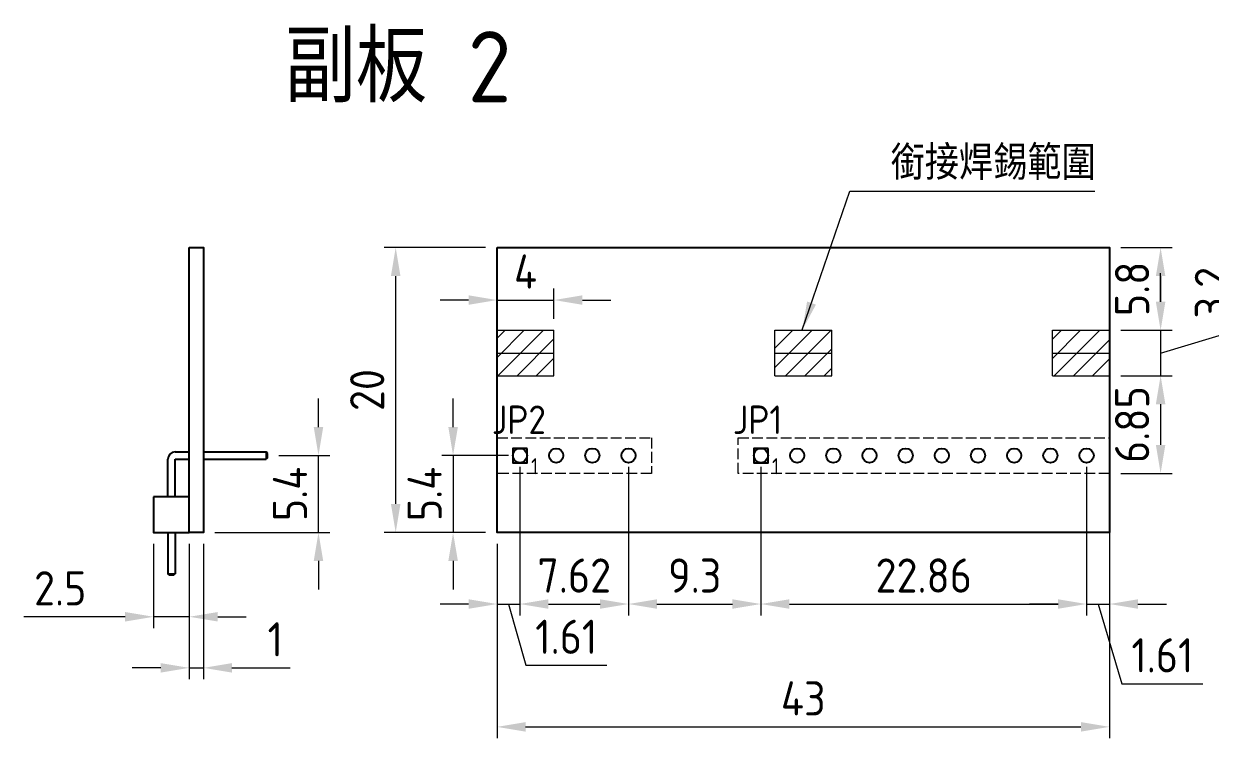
# Model space of a CAD drawing. Header units: millimetres. Extents: x -114 to 49, y -23 to 98.
# Drawn here: x -93.6 to -10.3, y 47.5 to 97.7 of the extents above; entities that cross this region are included whole.
import ezdxf

# ---------------------------------------------------------------- set-up
doc = ezdxf.new("R2010")
doc.units = ezdxf.units.MM
doc.header["$LTSCALE"] = 0.5
doc.header["$PDMODE"] = 3
doc.linetypes.add('C2', pattern=[12, 10, -1, 0, -1])
doc.linetypes.add('H', pattern=[4, 3, -1])
for name, color, linetype, lineweight in [('C2', 5, 'C2', 13), ('D', 4, 'Continuous', 13), ('H', 3, 'H', 15)]:
    doc.layers.add(name, color=color, linetype=linetype, lineweight=lineweight)
doc.styles.get("Standard").update_dxf_attribs({"font": 'isocp.shx', "bigfont": 'chineset.shx'})
doc.dimstyles.new('ISO-25', dxfattribs={"dimscale": 0.8, "dimtxt": 3, "dimasz": 2.5, "dimexe": 1, "dimexo": 1, "dimgap": 1, "dimtad": 1, "dimzin": 9, "dimdsep": 46, "dimtxsty": 'Standard', "dimcen": 0, "dimclrd": 4, "dimclre": 4, "dimclrt": 7, "dimazin": 2, "dimtfac": 1, "dimtmove": 0, "dimatfit": 3, "dimfxl": 0, "dimlwd": -1, "dimlwe": -1, "dimarcsym": 0})

# ---------------------------------------------------------------- blocks, each defined once
blk = doc.blocks.new('*D42')
at = {"layer": 'D', "color": 4, "ltscale": 0.5}
for p, q in [((-58.805, 66.6), (-58.805, 56.174)), ((-60.415, 61.2), (-60.415, 56.174)), ((-62.415, 56.974), (-64.415, 56.974)), ((-60.415, 56.974), (-58.805, 56.974)), ((-60.415, 56.974), (-58.805, 56.974)), ((-59.61, 56.974), (-58.393, 52.675)), ((-56.805, 56.974), (-54.805, 56.974)), ((-58.393, 52.675), (-52.713, 52.675))]:
    blk.add_line(p, q, dxfattribs=at)
for points in [[(-62.415, 57.308), (-62.415, 56.641), (-60.415, 56.974)], [(-56.805, 57.308), (-56.805, 56.641), (-58.805, 56.974)]]:
    blk.add_solid(points, dxfattribs=at)
at = {"layer": 'Defpoints', "color": 0, "ltscale": 0.5}
for p in [(-58.805, 67.4), (-60.415, 62), (-58.805, 56.974)]:
    blk.add_point(p, dxfattribs=at)
at = {"layer": 'D', "color": 7, "ltscale": 0.5, "insert": (-55.553, 54.675), "char_height": 2.4, "attachment_point": 5}
blk.add_mtext('1.61', dxfattribs=at)
blk = doc.blocks.new('*D43')
at = {"layer": 'D', "color": 4, "ltscale": 0.5}
for p, q in [((-58.805, 66.6), (-58.805, 56.174)), ((-51.185, 66.6), (-51.185, 56.174)), ((-56.805, 56.974), (-53.185, 56.974))]:
    blk.add_line(p, q, dxfattribs=at)
for points in [[(-56.805, 57.308), (-56.805, 56.641), (-58.805, 56.974)], [(-53.185, 57.308), (-53.185, 56.641), (-51.185, 56.974)]]:
    blk.add_solid(points, dxfattribs=at)
at = {"layer": 'Defpoints', "color": 0, "ltscale": 0.5}
for p in [(-58.805, 67.4), (-51.185, 67.4), (-51.185, 56.974)]:
    blk.add_point(p, dxfattribs=at)
at = {"layer": 'D', "color": 7, "ltscale": 0.5, "insert": (-54.995, 58.975), "char_height": 2.4, "attachment_point": 5}
blk.add_mtext('7.62', dxfattribs=at)
blk = doc.blocks.new('*D44')
at = {"layer": 'D', "color": 4, "ltscale": 0.5}
for p, q in [((-51.185, 66.6), (-51.185, 56.174)), ((-41.885, 66.6), (-41.885, 56.174)), ((-49.185, 56.974), (-43.885, 56.974))]:
    blk.add_line(p, q, dxfattribs=at)
for points in [[(-49.185, 57.308), (-49.185, 56.641), (-51.185, 56.974)], [(-43.885, 57.308), (-43.885, 56.641), (-41.885, 56.974)]]:
    blk.add_solid(points, dxfattribs=at)
at = {"layer": 'Defpoints', "color": 0, "ltscale": 0.5}
for p in [(-51.185, 67.4), (-41.885, 67.4), (-41.885, 56.974)]:
    blk.add_point(p, dxfattribs=at)
at = {"layer": 'D', "color": 7, "ltscale": 0.5, "insert": (-46.535, 58.974), "char_height": 2.4, "attachment_point": 5}
blk.add_mtext('9.3', dxfattribs=at)
blk = doc.blocks.new('*D45')
at = {"layer": 'D', "color": 4, "ltscale": 0.5}
for p, q in [((-41.885, 66.6), (-41.885, 56.174)), ((-19.025, 66.6), (-19.025, 56.174)), ((-39.885, 56.974), (-21.025, 56.974))]:
    blk.add_line(p, q, dxfattribs=at)
for points in [[(-39.885, 57.308), (-39.885, 56.641), (-41.885, 56.974)], [(-21.025, 57.308), (-21.025, 56.641), (-19.025, 56.974)]]:
    blk.add_solid(points, dxfattribs=at)
at = {"layer": 'Defpoints', "color": 0, "ltscale": 0.5}
for p in [(-41.885, 67.4), (-19.025, 67.4), (-19.025, 56.974)]:
    blk.add_point(p, dxfattribs=at)
at = {"layer": 'D', "color": 7, "ltscale": 0.5, "insert": (-30.455, 58.975), "char_height": 2.4, "attachment_point": 5}
blk.add_mtext('22.86', dxfattribs=at)
blk = doc.blocks.new('*D46')
at = {"layer": 'D', "color": 4, "ltscale": 0.5}
for p, q in [((-19.025, 66.6), (-19.025, 56.174)), ((-17.415, 65.35), (-17.415, 56.174)), ((-21.025, 56.974), (-23.025, 56.974)), ((-19.025, 56.974), (-17.415, 56.974)), ((-19.025, 56.974), (-17.415, 56.974)), ((-18.22, 56.974), (-16.54, 51.374)), ((-15.415, 56.974), (-13.415, 56.974)), ((-16.54, 51.374), (-10.86, 51.374))]:
    blk.add_line(p, q, dxfattribs=at)
for points in [[(-21.025, 57.308), (-21.025, 56.641), (-19.025, 56.974)], [(-15.415, 57.308), (-15.415, 56.641), (-17.415, 56.974)]]:
    blk.add_solid(points, dxfattribs=at)
at = {"layer": 'Defpoints', "color": 0, "ltscale": 0.5}
for p in [(-19.025, 67.4), (-17.415, 66.15), (-17.415, 56.974)]:
    blk.add_point(p, dxfattribs=at)
at = {"layer": 'D', "color": 7, "ltscale": 0.5, "insert": (-13.7, 53.374), "char_height": 2.4, "attachment_point": 5}
blk.add_mtext('1.61', dxfattribs=at)
blk = doc.blocks.new('*D47')
at = {"layer": 'D', "color": 4, "ltscale": 0.5}
for p, q in [((-17.415, 65.35), (-17.415, 47.548)), ((-60.415, 61.2), (-60.415, 47.548)), ((-58.415, 48.348), (-19.415, 48.348))]:
    blk.add_line(p, q, dxfattribs=at)
for points in [[(-58.415, 48.681), (-58.415, 48.014), (-60.415, 48.348)], [(-19.415, 48.681), (-19.415, 48.014), (-17.415, 48.348)]]:
    blk.add_solid(points, dxfattribs=at)
at = {"layer": 'Defpoints', "color": 0, "ltscale": 0.5}
for p in [(-17.415, 66.15), (-60.415, 62), (-17.415, 48.348)]:
    blk.add_point(p, dxfattribs=at)
at = {"layer": 'D', "color": 7, "ltscale": 0.5, "insert": (-38.915, 50.348), "char_height": 2.4, "attachment_point": 5}
blk.add_mtext('43', dxfattribs=at)
blk = doc.blocks.new('*D48')
at = {"layer": 'D', "color": 4, "ltscale": 0.5}
for p, q in [((-63.499, 69.4), (-63.499, 71.4)), ((-59.605, 67.4), (-64.299, 67.4)), ((-63.499, 67.4), (-63.499, 62)), ((-61.215, 62), (-64.299, 62)), ((-63.499, 60), (-63.499, 58))]:
    blk.add_line(p, q, dxfattribs=at)
for points in [[(-63.832, 69.4), (-63.165, 69.4), (-63.499, 67.4)], [(-63.832, 60), (-63.165, 60), (-63.499, 62)]]:
    blk.add_solid(points, dxfattribs=at)
at = {"layer": 'Defpoints', "color": 0, "ltscale": 0.5}
for p in [(-58.805, 67.4), (-63.499, 62), (-60.415, 62)]:
    blk.add_point(p, dxfattribs=at)
at = {"layer": 'D', "color": 7, "ltscale": 0.5, "insert": (-65.499, 64.7), "char_height": 2.4, "attachment_point": 5, "rotation": 90}
blk.add_mtext('5.4', dxfattribs=at)
blk = doc.blocks.new('*D49')
at = {"layer": 'D', "color": 4, "ltscale": 0.5}
for p, q in [((-61.215, 82), (-68.329, 82)), ((-67.529, 64), (-67.529, 80)), ((-61.215, 62), (-68.329, 62))]:
    blk.add_line(p, q, dxfattribs=at)
for points in [[(-67.863, 80), (-67.196, 80), (-67.529, 82)], [(-67.863, 64), (-67.196, 64), (-67.529, 62)]]:
    blk.add_solid(points, dxfattribs=at)
at = {"layer": 'Defpoints', "color": 0, "ltscale": 0.5}
for p in [(-67.529, 82), (-60.415, 82), (-60.415, 62)]:
    blk.add_point(p, dxfattribs=at)
at = {"layer": 'D', "color": 7, "ltscale": 0.5, "insert": (-69.529, 72), "char_height": 2.4, "attachment_point": 5, "rotation": 90}
blk.add_mtext('20', dxfattribs=at)
blk = doc.blocks.new('*D60')
at = {"layer": 'D', "color": 4, "ltscale": 0.5}
for p, q in [((-16.615, 82), (-13.025, 82)), ((-13.825, 80), (-13.825, 78.2)), ((-16.615, 76.2), (-13.025, 76.2))]:
    blk.add_line(p, q, dxfattribs=at)
for points in [[(-14.159, 80), (-13.492, 80), (-13.825, 82)], [(-14.159, 78.2), (-13.492, 78.2), (-13.825, 76.2)]]:
    blk.add_solid(points, dxfattribs=at)
at = {"layer": 'Defpoints', "color": 0, "ltscale": 0.5}
for p in [(-17.415, 82), (-17.415, 76.2), (-13.825, 76.2)]:
    blk.add_point(p, dxfattribs=at)
at = {"layer": 'D', "color": 7, "ltscale": 0.5, "insert": (-15.825, 79.1), "char_height": 2.4, "attachment_point": 5, "rotation": 90}
blk.add_mtext('5.8', dxfattribs=at)
blk = doc.blocks.new('*D61')
at = {"layer": 'D', "color": 4, "ltscale": 0.5}
for p, q in [((-8.225, 76.28), (-8.225, 81.384)), ((-13.825, 78.2), (-13.825, 80.2)), ((-16.615, 76.2), (-13.025, 76.2)), ((-13.825, 74.6), (-8.225, 76.28)), ((-13.825, 76.2), (-13.825, 73)), ((-13.825, 76.2), (-13.825, 73)), ((-16.615, 73), (-13.025, 73)), ((-13.825, 71), (-13.825, 69))]:
    blk.add_line(p, q, dxfattribs=at)
for points in [[(-14.159, 78.2), (-13.492, 78.2), (-13.825, 76.2)], [(-14.159, 71), (-13.492, 71), (-13.825, 73)]]:
    blk.add_solid(points, dxfattribs=at)
at = {"layer": 'Defpoints', "color": 0, "ltscale": 0.5}
for p in [(-17.415, 76.2), (-17.415, 73), (-13.825, 73)]:
    blk.add_point(p, dxfattribs=at)
at = {"layer": 'D', "color": 7, "ltscale": 0.5, "insert": (-10.225, 78.832), "char_height": 2.4, "attachment_point": 5, "rotation": 90}
blk.add_mtext('3.2', dxfattribs=at)
blk = doc.blocks.new('*D62')
at = {"layer": 'D', "color": 4, "ltscale": 0.5}
for p, q in [((-16.615, 73), (-13.025, 73)), ((-13.825, 71), (-13.825, 68.15)), ((-16.615, 66.15), (-13.025, 66.15))]:
    blk.add_line(p, q, dxfattribs=at)
for points in [[(-14.159, 71), (-13.492, 71), (-13.825, 73)], [(-14.159, 68.15), (-13.492, 68.15), (-13.825, 66.15)]]:
    blk.add_solid(points, dxfattribs=at)
at = {"layer": 'Defpoints', "color": 0, "ltscale": 0.5}
for p in [(-17.415, 73), (-17.415, 66.15), (-13.825, 66.15)]:
    blk.add_point(p, dxfattribs=at)
at = {"layer": 'D', "color": 7, "ltscale": 0.5, "insert": (-15.825, 69.575), "char_height": 2.4, "attachment_point": 5, "rotation": 90}
blk.add_mtext('6.85', dxfattribs=at)
blk = doc.blocks.new('*D64')
at = {"layer": 'D', "color": 4, "ltscale": 0.5}
for p, q in [((-72.952, 69.4), (-72.952, 71.4)), ((-75.724, 67.4), (-72.152, 67.4)), ((-72.952, 62), (-72.952, 67.4)), ((-80.224, 62), (-72.152, 62)), ((-72.952, 60), (-72.952, 58))]:
    blk.add_line(p, q, dxfattribs=at)
for points in [[(-73.285, 69.4), (-72.618, 69.4), (-72.952, 67.4)], [(-73.285, 60), (-72.618, 60), (-72.952, 62)]]:
    blk.add_solid(points, dxfattribs=at)
at = {"layer": 'Defpoints', "color": 0, "ltscale": 0.5}
for p in [(-76.524, 67.4), (-72.952, 67.4), (-81.024, 62)]:
    blk.add_point(p, dxfattribs=at)
at = {"layer": 'D', "color": 7, "ltscale": 0.5, "insert": (-74.952, 64.7), "char_height": 2.4, "attachment_point": 5, "rotation": 90}
blk.add_mtext('5.4', dxfattribs=at)
blk = doc.blocks.new('*D65')
at = {"layer": 'D', "color": 4, "ltscale": 0.5}
for p, q in [((-84.524, 61.2), (-84.524, 55.279)), ((-82.024, 61.2), (-82.024, 55.279)), ((-86.524, 56.079), (-93.645, 56.079)), ((-82.024, 56.079), (-84.524, 56.079)), ((-80.024, 56.079), (-78.024, 56.079))]:
    blk.add_line(p, q, dxfattribs=at)
for points in [[(-86.524, 56.412), (-86.524, 55.745), (-84.524, 56.079)], [(-80.024, 56.412), (-80.024, 55.745), (-82.024, 56.079)]]:
    blk.add_solid(points, dxfattribs=at)
at = {"layer": 'Defpoints', "color": 0, "ltscale": 0.5}
for p in [(-84.524, 62), (-82.024, 62), (-84.524, 56.079)]:
    blk.add_point(p, dxfattribs=at)
at = {"layer": 'D', "color": 7, "ltscale": 0.5, "insert": (-91.084, 58.079), "char_height": 2.4, "attachment_point": 5}
blk.add_mtext('2.5', dxfattribs=at)
blk = doc.blocks.new('*D66')
at = {"layer": 'D', "color": 4, "ltscale": 0.5}
for p, q in [((-82.024, 61.2), (-82.024, 51.693)), ((-81.024, 61.2), (-81.024, 51.693)), ((-84.024, 52.493), (-86.024, 52.493)), ((-82.024, 52.493), (-81.024, 52.493)), ((-79.024, 52.493), (-74.944, 52.493))]:
    blk.add_line(p, q, dxfattribs=at)
for points in [[(-84.024, 52.826), (-84.024, 52.16), (-82.024, 52.493)], [(-79.024, 52.826), (-79.024, 52.16), (-81.024, 52.493)]]:
    blk.add_solid(points, dxfattribs=at)
at = {"layer": 'Defpoints', "color": 0, "ltscale": 0.5}
for p in [(-82.024, 62), (-81.024, 62), (-81.024, 52.493)]:
    blk.add_point(p, dxfattribs=at)
at = {"layer": 'D', "color": 7, "ltscale": 0.5, "insert": (-75.984, 54.493), "char_height": 2.4, "attachment_point": 5}
blk.add_mtext('1', dxfattribs=at)
blk = doc.blocks.new('*D104')
at = {"layer": 'D', "color": 4, "ltscale": 0.5}
for p, q in [((-62.415, 78.32), (-64.415, 78.32)), ((-60.415, 77), (-60.415, 79.12)), ((-60.415, 78.32), (-56.415, 78.32)), ((-56.415, 77), (-56.415, 79.12)), ((-54.415, 78.32), (-52.415, 78.32))]:
    blk.add_line(p, q, dxfattribs=at)
for points in [[(-62.415, 78.653), (-62.415, 77.986), (-60.415, 78.32)], [(-54.415, 78.653), (-54.415, 77.986), (-56.415, 78.32)]]:
    blk.add_solid(points, dxfattribs=at)
at = {"layer": 'Defpoints', "color": 0, "ltscale": 0.5}
for p in [(-56.415, 78.32), (-60.415, 76.2), (-56.415, 76.2)]:
    blk.add_point(p, dxfattribs=at)
at = {"layer": 'D', "color": 7, "ltscale": 0.5, "insert": (-58.415, 80.32), "char_height": 2.4, "attachment_point": 5}
blk.add_mtext('4', dxfattribs=at)

msp = doc.modelspace()

# ---------------------------------------------------------------- hatches: boundary and pattern name
at = {"layer": 'C2'}
h = msp.add_hatch(dxfattribs=at)
h.set_pattern_fill('ANSI31', color=256, scale=0.3, style=0)
h.paths.add_polyline_path([(-60.415, 76.2), (-60.415, 73), (-56.415, 73), (-56.415, 76.2)])
h = msp.add_hatch(dxfattribs=at)
h.set_pattern_fill('ANSI31', color=256, scale=0.3, style=0)
h.paths.add_polyline_path([(-36.915, 73), (-36.915, 76.2), (-40.915, 76.2), (-40.915, 73)])
h = msp.add_hatch(dxfattribs=at)
h.set_pattern_fill('ANSI31', color=256, scale=0.3, style=0)
h.paths.add_polyline_path([(-17.415, 76.2), (-17.415, 73), (-21.415, 73), (-21.415, 76.2)])

# ---------------------------------------------------------------- linework, layer by layer
for p, q in [((-83.024, 67.65), (-82.024, 67.65)), ((-81.024, 67.65), (-76.624, 67.65)), ((-76.524, 67.55), (-76.624, 67.65)), ((-76.624, 67.65), (-76.624, 67.15)), ((-76.524, 67.25), (-76.524, 67.55)), ((-83.524, 64.5), (-83.524, 67.15)), ((-83.024, 67.15), (-82.024, 67.15)), ((-83.024, 64.5), (-83.024, 67.15)), ((-81.024, 67.15), (-76.624, 67.15)), ((-76.524, 67.25), (-76.624, 67.15)), ((-83.524, 62), (-83.524, 59.1)), ((-83.024, 62), (-83.024, 59.1)), ((-83.424, 59), (-83.524, 59.1)), ((-83.524, 59.1), (-83.024, 59.1)), ((-83.124, 59), (-83.424, 59)), ((-83.124, 59), (-83.024, 59.1))]:
    msp.add_line(p, q)
at = {"ltscale": 0.5}
for points in [[(-82.024, 82), (-81.024, 82), (-81.024, 62), (-82.024, 62)], [(-60.415, 82), (-17.415, 82), (-17.415, 62), (-60.415, 62)], [(-58.305, 67.9), (-59.305, 67.9), (-59.305, 66.9), (-58.305, 66.9)], [(-41.385, 67.9), (-42.385, 67.9), (-42.385, 66.9), (-41.385, 66.9)], [(-84.524, 64.5), (-84.524, 62), (-82.024, 62), (-82.024, 64.5)]]:
    msp.add_lwpolyline(points, close=True, dxfattribs=at)
for centre in [(-58.805, 67.4), (-56.265, 67.4), (-53.725, 67.4), (-51.185, 67.4), (-41.885, 67.4), (-39.345, 67.4), (-36.805, 67.4), (-34.265, 67.4), (-31.725, 67.4), (-29.185, 67.4), (-26.645, 67.4), (-24.105, 67.4), (-21.565, 67.4), (-19.025, 67.4)]:
    msp.add_circle(centre, 0.5, dxfattribs=at)
msp.add_arc((-83.024, 67.15), 0.5, 90, 180)
at = {"layer": 'C2'}
for p, q in [((-60.415, 76.2), (-56.415, 76.2)), ((-60.415, 76.2), (-60.415, 73)), ((-56.415, 73), (-56.415, 76.2)), ((-40.915, 73), (-40.915, 76.2)), ((-40.915, 76.2), (-36.915, 76.2)), ((-36.915, 73), (-36.915, 76.2)), ((-21.415, 73), (-21.415, 76.2)), ((-21.415, 76.2), (-17.415, 76.2)), ((-17.415, 76.2), (-17.415, 73)), ((-60.415, 74.6), (-56.415, 74.6)), ((-40.915, 74.6), (-36.915, 74.6)), ((-21.415, 74.6), (-17.415, 74.6)), ((-60.415, 73), (-56.415, 73)), ((-40.915, 73), (-36.915, 73)), ((-21.415, 73), (-17.415, 73))]:
    msp.add_line(p, q, dxfattribs=at)
at = {"layer": 'H', "ltscale": 0.5}
for points in [[(-60.415, 68.65), (-49.575, 68.65), (-49.575, 66.15), (-60.415, 66.15)], [(-43.495, 68.65), (-17.415, 68.65), (-17.415, 66.15), (-43.495, 66.15)]]:
    msp.add_lwpolyline(points, close=True, dxfattribs=at)

# ---------------------------------------------------------------- texts
at = {"layer": 'D', "ltscale": 0.5}
for s, height, p in [('副板 2', 5, (-75.326, 92.201)), ('JP2', 2, (-60.779, 68.915)), ('JP1', 2, (-43.859, 68.915))]:
    msp.add_text(s, height=height, dxfattribs=at).set_placement(p)
at = {"layer": 'D', "color": 7, "ltscale": 0.5, "insert": (-32.784, 86.76), "char_height": 2.4, "attachment_point": 7}
msp.add_mtext('銜接焊錫範圍', dxfattribs=at)
at = {"layer": 'D', "ltscale": 0.8, "char_height": 1.126, "attachment_point": 5}
for insert in [(-57.778, 66.647), (-40.858, 66.647)]:
    msp.add_mtext('1', dxfattribs=dict(at, insert=insert))

# ---------------------------------------------------------------- dimensions: what is measured, and where the dimension line sits
at = {"layer": 'D', "ltscale": 0.5}
for base, p1, p2, picture, middle in [((-67.529, 82), (-60.415, 62), (-60.415, 82), '*D49', (-69.529, 72)), ((-13.825, 76.2), (-17.415, 82), (-17.415, 76.2), '*D60', (-15.825, 79.1)), ((-72.952, 67.4), (-81.024, 62), (-76.524, 67.4), '*D64', (-74.952, 64.7)), ((-63.499, 62), (-58.805, 67.4), (-60.415, 62), '*D48', (-65.499, 64.7))]:
    dim = msp.add_linear_dim(base=base, p1=p1, p2=p2, angle=90, dimstyle='ISO-25', dxfattribs=at)
    dim.commit()
    dim.dimension.update_dxf_attribs({"geometry": picture, "text_midpoint": middle})
for base, p1, p2, picture, middle in [((-56.415, 78.32), (-60.415, 76.2), (-56.415, 76.2), '*D104', (-58.415, 80.32)), ((-17.415, 48.348), (-60.415, 62), (-17.415, 66.15), '*D47', (-38.915, 50.348)), ((-84.524, 56.079), (-82.024, 62), (-84.524, 62), '*D65', (-91.084, 58.079)), ((-81.024, 52.493), (-82.024, 62), (-81.024, 62), '*D66', (-75.984, 54.493))]:
    dim = msp.add_linear_dim(base=base, p1=p1, p2=p2, dimstyle='ISO-25', dxfattribs=at)
    dim.commit()
    dim.dimension.update_dxf_attribs({"geometry": picture, "text_midpoint": middle})
dim = msp.add_linear_dim(base=(-13.825, 73), p1=(-17.415, 76.2), p2=(-17.415, 73), angle=90, dimstyle='ISO-25', override={"dimtmove": 1}, dxfattribs=at)
dim.commit()
dim.dimension.update_dxf_attribs({"geometry": '*D61', "text_midpoint": (-10.225, 77.08)})
dim = msp.add_linear_dim(base=(-13.825, 66.15), p1=(-17.415, 73), p2=(-17.415, 66.15), angle=90, dimstyle='ISO-25', override={"dimtmove": 1}, dxfattribs=at)
dim.commit()
dim.dimension.update_dxf_attribs({"geometry": '*D62', "text_midpoint": (-13.825, 69.575), "dimtype": 160})
dim = msp.add_linear_dim(base=(-58.805, 56.974), p1=(-60.415, 62), p2=(-58.805, 67.4), dimstyle='ISO-25', override={"dimtmove": 1}, dxfattribs=at)
dim.commit()
dim.dimension.update_dxf_attribs({"geometry": '*D42', "text_midpoint": (-57.593, 52.675), "dimtype": 160})
for base, p1, p2, picture, middle in [((-51.185, 56.974), (-58.805, 67.4), (-51.185, 67.4), '*D43', (-54.995, 58.975)), ((-41.885, 56.974), (-51.185, 67.4), (-41.885, 67.4), '*D44', (-46.535, 58.974)), ((-19.025, 56.974), (-41.885, 67.4), (-19.025, 67.4), '*D45', (-30.455, 58.975)), ((-17.415, 56.974), (-19.025, 67.4), (-17.415, 66.15), '*D46', (-15.74, 53.374))]:
    dim = msp.add_linear_dim(base=base, p1=p1, p2=p2, dimstyle='ISO-25', override={"dimtmove": 1}, dxfattribs=at)
    dim.commit()
    dim.dimension.update_dxf_attribs({"geometry": picture, "text_midpoint": middle})

# ---------------------------------------------------------------- leaders
at = {"layer": 'D', "ltscale": 0.5, "annotation_type": 0, "has_hookline": 1, "hookline_direction": 0, "text_width": 14.35}
msp.add_leader([(-38.981, 76.216), (-35.65, 85.96), (-33.584, 85.96)], dimstyle='ISO-25', override={"dimgap": 1, "dimtad": 1}, dxfattribs=at)

doc.saveas('drawing.dxf')
